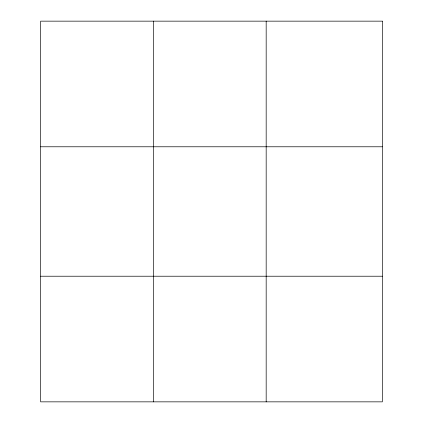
<?xml version="1.0" encoding="UTF-8"?>
<svg xmlns="http://www.w3.org/2000/svg" width="423" height="423" viewBox="0 0 423 423"><rect width="100%" height="100%" fill="white"/><g stroke="black" fill="none" stroke-linecap="round" stroke-linejoin="round"><path stroke-width="0.63" d="M153.412 21.15L153.412 401.85M266.173 21.15L266.173 401.85M40.65 146.781L382.35 146.781M40.65 276.219L382.35 276.219M382.35 21.15L382.35 401.85L40.65 401.85L40.65 21.15L382.35 21.15"/></g></svg>
